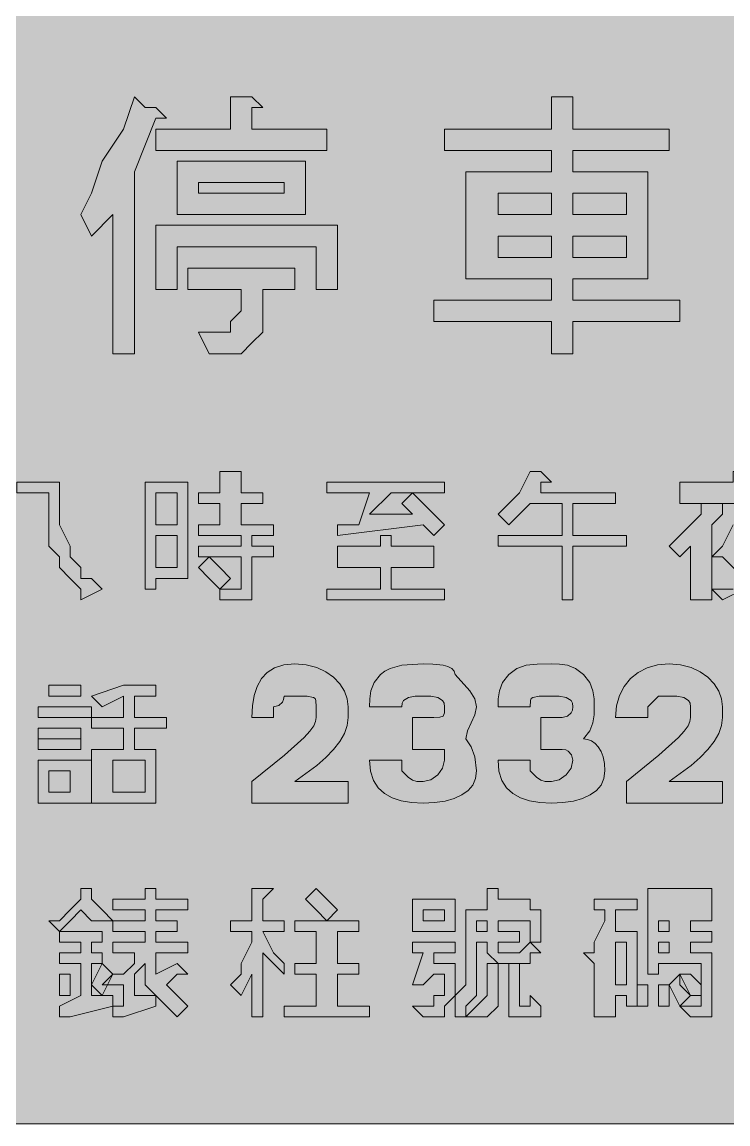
# Model space of a CAD drawing. Header units: metres. Extents: x 9 to 558, y 12 to 260.
# Drawn here: x 282.2 to 361.4, y 12.5 to 136.1 of the extents above; entities that cross this region are included whole.
import ezdxf

# ---------------------------------------------------------------- set-up
doc = ezdxf.new("R2010")
doc.units = ezdxf.units.M
doc.layers.add('FILL_BLACK_000000', color=7, linetype='Continuous', true_color=0x000000)
doc.layers.add('FILL_YELLOW_FFFF00', color=7, linetype='Continuous', true_color=0xffff00)

msp = doc.modelspace()

# ---------------------------------------------------------------- hatches: boundary and pattern name
at = {"layer": 'FILL_BLACK_000000', "true_color": 0x000000}
h = msp.add_hatch(color=7, dxfattribs=at)
h.dxf.hatch_style = 1
h.paths.add_polyline_path([(297.21, 126.48), (298.41, 125.28), (297.21, 125.28), (294.81, 119.28), (294.81, 98.88), (292.41, 98.88), (292.41, 114.48), (290.01, 112.08), (288.81, 114.48), (290.01, 116.88), (291.21, 120.48), (293.61, 124.08), (294.81, 127.68), (296.01, 126.48), (297.21, 126.48)])
h = msp.add_hatch(color=7, dxfattribs=at)
h.dxf.hatch_style = 1
h.paths.add_polyline_path([(308.01, 127.68), (309.21, 126.48), (308.01, 126.48), (308.01, 124.08), (316.41, 124.08), (316.41, 121.68), (297.21, 121.68), (297.21, 124.08), (305.61, 124.08), (305.61, 127.68), (308.01, 127.68)])
h = msp.add_hatch(color=7, dxfattribs=at)
h.dxf.hatch_style = 1
h.paths.add_polyline_path([(344.01, 124.08), (354.81, 124.08), (354.81, 121.68), (344.01, 121.68), (344.01, 119.28), (352.41, 119.28), (352.41, 107.28), (344.01, 107.28), (344.01, 104.88), (356.01, 104.88), (356.01, 102.48), (344.01, 102.48), (344.01, 98.88), (341.61, 98.88), (341.61, 102.48), (328.41, 102.48), (328.41, 104.88), (341.61, 104.88), (341.61, 107.28), (332.01, 107.28), (332.01, 119.28), (341.61, 119.28), (341.61, 121.68), (329.61, 121.68), (329.61, 124.08), (341.61, 124.08), (341.61, 127.68), (344.01, 127.68), (344.01, 126.48), (344.01, 124.08)])
h.paths.add_polyline_path([(341.61, 114.48), (341.61, 116.88), (335.61, 116.88), (335.61, 114.48), (341.61, 114.48)], flags=16)
h.paths.add_polyline_path([(335.61, 109.68), (341.61, 109.68), (341.61, 112.08), (335.61, 112.08), (335.61, 109.68)], flags=16)
h.paths.add_polyline_path([(344.01, 116.88), (344.01, 114.48), (350.01, 114.48), (350.01, 116.88), (344.01, 116.88)], flags=16)
h.paths.add_polyline_path([(350.01, 112.08), (344.01, 112.08), (344.01, 109.68), (350.01, 109.68), (350.01, 112.08)], flags=16)
h = msp.add_hatch(color=7, dxfattribs=at)
h.dxf.hatch_style = 1
h.paths.add_polyline_path([(314.01, 114.48), (299.61, 114.48), (299.61, 120.48), (314.01, 120.48), (314.01, 114.48)])
h.paths.add_polyline_path([(311.61, 118.08), (302.01, 118.08), (302.01, 116.88), (311.61, 116.88), (311.61, 118.08)], flags=16)
h = msp.add_hatch(color=7, dxfattribs=at)
h.dxf.hatch_style = 1
h.paths.add_polyline_path([(317.61, 113.28), (317.61, 106.08), (315.21, 106.08), (315.21, 110.88), (299.61, 110.88), (299.61, 106.08), (297.21, 106.08), (297.21, 113.28), (317.61, 113.28)])
h = msp.add_hatch(color=7, dxfattribs=at)
h.dxf.hatch_style = 1
h.paths.add_polyline_path([(312.81, 108.48), (312.81, 106.08), (309.21, 106.08), (309.21, 103.68), (309.21, 101.28), (308.01, 100.08), (306.81, 98.88), (304.41, 98.88), (303.21, 98.88), (302.01, 101.28), (304.41, 101.28), (305.61, 101.28), (305.61, 102.48), (306.81, 103.68), (306.81, 106.08), (300.81, 106.08), (300.81, 108.48), (312.81, 108.48)])
h = msp.add_hatch(color=7, dxfattribs=at)
h.dxf.hatch_style = 1
h.paths.add_polyline_path([(304.41, 82.08), (302.01, 82.08), (302.01, 83.28), (304.41, 83.28), (304.41, 85.68), (306.81, 85.68), (306.81, 84.48), (306.81, 83.28), (309.21, 83.28), (309.21, 82.08), (306.81, 82.08), (306.81, 79.68), (310.41, 79.68), (310.41, 78.48), (308.01, 78.48), (308.01, 77.28), (310.41, 77.28), (310.41, 76.08), (308.01, 76.08), (308.01, 72.48), (308.01, 71.28), (306.81, 71.28), (304.41, 71.28), (304.41, 72.48), (305.61, 72.48), (306.81, 72.48), (306.81, 73.68), (306.81, 76.08), (302.01, 76.08), (302.01, 77.28), (306.81, 77.28), (306.81, 78.48), (302.01, 78.48), (302.01, 79.68), (304.41, 79.68), (304.41, 82.08)])
h = msp.add_hatch(color=7, dxfattribs=at)
h.dxf.hatch_style = 1
h.paths.add_polyline_path([(338.01, 83.28), (339.21, 85.68), (340.41, 85.68), (341.61, 84.48), (340.41, 84.48), (340.41, 83.28), (348.81, 83.28), (348.81, 82.08), (344.01, 82.08), (344.01, 78.48), (350.01, 78.48), (350.01, 77.28), (344.01, 77.28), (344.01, 71.28), (342.81, 71.28), (342.81, 77.28), (335.61, 77.28), (335.61, 78.48), (342.81, 78.48), (342.81, 82.08), (339.21, 82.08), (336.81, 79.68), (335.61, 80.88), (338.01, 83.28)])
h = msp.add_hatch(color=7, dxfattribs=at)
h.dxf.hatch_style = 1
h.paths.add_polyline_path([(362.01, 84.48), (362.01, 85.68), (363.21, 85.68), (363.21, 84.48), (369.21, 84.48), (369.21, 82.08), (356.01, 82.08), (356.01, 84.48), (362.01, 84.48)])
h = msp.add_hatch(color=7, dxfattribs=at)
h.dxf.hatch_style = 1
h.paths.add_polyline_path([(286.41, 84.48), (286.41, 82.08), (286.41, 80.88), (286.41, 79.68), (287.61, 77.28), (287.61, 76.08), (288.81, 74.88), (288.81, 73.68), (290.01, 73.68), (291.21, 72.48), (288.81, 71.28), (288.81, 72.48), (287.61, 73.68), (286.41, 74.88), (286.41, 76.08), (285.21, 77.28), (285.21, 78.48), (285.21, 79.68), (285.21, 82.08), (285.21, 83.28), (281.61, 83.28), (281.61, 84.48), (286.41, 84.48)])
h = msp.add_hatch(color=7, dxfattribs=at)
h.dxf.hatch_style = 1
h.paths.add_polyline_path([(299.61, 73.68), (297.21, 73.68), (297.21, 72.48), (296.01, 72.48), (296.01, 73.68), (296.01, 84.48), (300.81, 84.48), (300.81, 73.68), (299.61, 73.68)])
h.paths.add_polyline_path([(297.21, 83.28), (297.21, 79.68), (299.61, 79.68), (299.61, 83.28), (297.21, 83.28)], flags=16)
h.paths.add_polyline_path([(299.61, 78.48), (297.21, 78.48), (297.21, 74.88), (299.61, 74.88), (299.61, 78.48)], flags=16)
h = msp.add_hatch(color=7, dxfattribs=at)
h.dxf.hatch_style = 1
h.paths.add_polyline_path([(329.61, 79.68), (328.41, 78.48), (327.21, 79.68), (317.61, 78.48), (317.61, 79.68), (320.01, 79.68), (321.21, 83.28), (316.41, 83.28), (316.41, 84.48), (329.61, 84.48), (329.61, 83.28), (326.01, 83.28), (328.41, 80.88), (329.61, 79.68)])
h.paths.add_polyline_path([(323.61, 83.28), (321.21, 80.88), (326.01, 80.88), (324.81, 82.08), (326.01, 83.28), (323.61, 83.28)], flags=16)
h = msp.add_hatch(color=7, dxfattribs=at)
h.dxf.hatch_style = 1
h.paths.add_polyline_path([(360.81, 80.88), (359.61, 79.68), (359.61, 78.48), (359.61, 71.28), (357.21, 71.28), (357.21, 77.28), (356.01, 76.08), (354.81, 77.28), (356.01, 78.48), (357.21, 79.68), (358.41, 80.88), (358.41, 82.08), (360.81, 82.08), (360.81, 80.88)])
h = msp.add_hatch(color=7, dxfattribs=at)
h.dxf.hatch_style = 1
h.paths.add_polyline_path([(368.01, 78.48), (366.81, 76.08), (366.81, 74.88), (365.61, 73.68), (368.01, 72.48), (370.41, 72.48), (368.01, 71.28), (366.81, 71.28), (364.41, 72.48), (363.21, 72.48), (360.81, 71.28), (359.61, 72.48), (362.01, 72.48), (363.21, 73.68), (360.81, 76.08), (359.61, 76.08), (360.81, 77.28), (362.01, 79.68), (362.01, 80.88), (363.21, 82.08), (364.41, 82.08), (364.41, 80.88), (366.81, 80.88), (368.01, 80.88), (368.01, 79.68), (368.01, 78.48)])
h.paths.add_polyline_path([(365.61, 77.28), (366.81, 79.68), (363.21, 79.68), (362.01, 77.28), (363.21, 76.08), (364.41, 74.88), (365.61, 77.28)], flags=16)
h = msp.add_hatch(color=7, dxfattribs=at)
h.dxf.hatch_style = 1
h.paths.add_polyline_path([(328.41, 77.28), (328.41, 74.88), (323.61, 74.88), (323.61, 72.48), (329.61, 72.48), (329.61, 71.28), (316.41, 71.28), (316.41, 72.48), (322.41, 72.48), (322.41, 74.88), (317.61, 74.88), (317.61, 77.28), (322.41, 77.28), (322.41, 78.48), (323.61, 78.48), (323.61, 77.28), (328.41, 77.28)])
h = msp.add_hatch(color=7, dxfattribs=at)
h.dxf.hatch_style = 1
h.paths.add_polyline_path([(304.41, 74.88), (305.61, 73.68), (304.41, 72.48), (303.21, 73.68), (302.01, 74.88), (303.21, 76.08), (304.41, 74.88)])
h = msp.add_hatch(color=7, dxfattribs=at)
h.dxf.hatch_style = 1
h.paths.add_polyline_path([(318.81, 50.88), (318.81, 48.48), (308.01, 48.48), (308.01, 50.88), (311.67, 53.86), (313.86, 55.83), (314.51, 56.54), (314.93, 57.12), (315.15, 57.62), (315.21, 58.08), (315.21, 59.28), (315.17, 59.97), (315.08, 60.19), (314.91, 60.33), (314.2, 60.46), (312.81, 60.48), (311.61, 60.48), (311.56, 60.08), (311.42, 59.79), (311.01, 59.43), (310.41, 59.28), (310.41, 58.08), (308.01, 58.08), (308.07, 59.37), (308.25, 60.54), (308.58, 61.56), (309.06, 62.43), (309.71, 63.13), (310.54, 63.65), (311.57, 63.97), (312.81, 64.08), (314.1, 63.97), (315.27, 63.67), (316.29, 63.19), (317.16, 62.58), (317.86, 61.85), (318.38, 61.04), (318.7, 60.18), (318.81, 59.28), (318.81, 58.08), (318.7, 57.18), (318.38, 56.28), (317.86, 55.38), (317.16, 54.48), (316.29, 53.58), (315.27, 52.68), (312.81, 50.88), (318.81, 50.88)])
h = msp.add_hatch(color=7, dxfattribs=at)
h.dxf.hatch_style = 1
h.paths.add_polyline_path([(325.92, 48.54), (324.75, 48.72), (323.73, 49.05), (322.86, 49.53), (322.16, 50.18), (321.64, 51.01), (321.32, 52.04), (321.21, 53.28), (324.81, 53.28), (324.81, 52.08), (325.52, 51.39), (326.01, 51.03), (326.5, 50.9), (327.21, 50.88), (328.09, 51.09), (328.86, 51.63), (329.4, 52.4), (329.61, 53.28), (329.61, 54.48), (328.41, 54.48), (326.01, 54.48), (326.01, 58.08), (328.41, 58.08), (329.1, 58.1), (329.46, 58.23), (329.59, 58.59), (329.61, 59.28), (329.56, 59.68), (329.4, 59.97), (328.86, 60.33), (328.09, 60.46), (327.21, 60.48), (326.33, 60.46), (325.56, 60.33), (325.02, 59.97), (324.86, 59.68), (324.81, 59.28), (321.21, 59.28), (321.23, 60.18), (321.36, 61.08), (321.72, 61.98), (322.41, 62.88), (322.91, 63.28), (323.5, 63.57), (324.81, 63.93), (327.21, 64.08), (328.28, 64.06), (329.46, 63.93), (329.99, 63.79), (330.42, 63.57), (330.7, 63.28), (330.81, 62.88), (332.46, 61.08), (333, 60.18), (333.21, 59.28), (333.02, 58.38), (332.61, 57.48), (332.2, 56.58), (332.01, 55.68), (332.61, 54.78), (333.02, 53.65), (333.21, 52.08), (333.1, 51.24), (332.78, 50.5), (332.26, 49.89), (331.56, 49.38), (330.69, 48.99), (329.67, 48.7), (328.5, 48.54), (327.21, 48.48), (325.92, 48.54)])
h = msp.add_hatch(color=7, dxfattribs=at)
h.dxf.hatch_style = 1
h.paths.add_polyline_path([(340.32, 48.54), (339.15, 48.72), (338.13, 49.05), (337.26, 49.53), (336.56, 50.18), (336.04, 51.01), (335.72, 52.04), (335.61, 53.28), (339.21, 53.28), (339.21, 52.08), (339.92, 51.39), (340.41, 51.03), (340.9, 50.9), (341.61, 50.88), (342.49, 51.09), (343.26, 51.63), (343.8, 52.4), (344.01, 53.28), (343.86, 53.88), (343.5, 54.29), (343.21, 54.43), (342.81, 54.48), (340.41, 54.48), (340.41, 58.08), (342.81, 58.08), (343.41, 58.23), (343.82, 58.59), (343.96, 58.88), (344.01, 59.28), (343.96, 59.68), (343.8, 59.97), (343.26, 60.33), (342.49, 60.46), (341.61, 60.48), (340.22, 60.46), (339.51, 60.33), (339.34, 60.19), (339.25, 59.97), (339.21, 59.28), (335.61, 59.28), (335.63, 60.18), (335.76, 61.08), (336.12, 61.98), (336.81, 62.88), (337.73, 63.57), (338.76, 63.93), (340.02, 64.06), (341.61, 64.08), (342.51, 64.06), (343.41, 63.93), (344.31, 63.57), (345.21, 62.88), (345.9, 61.98), (346.26, 61.08), (346.39, 60.18), (346.41, 59.28), (346.39, 58.38), (346.26, 57.48), (345.9, 56.58), (345.21, 55.68), (345.66, 55.62), (346.09, 55.45), (346.5, 55.17), (346.86, 54.78), (347.17, 54.27), (347.4, 53.65), (347.56, 52.92), (347.61, 52.08), (347.5, 51.24), (347.18, 50.5), (346.66, 49.89), (345.96, 49.38), (345.09, 48.99), (344.07, 48.7), (342.9, 48.54), (341.61, 48.48), (340.32, 48.54)])
h = msp.add_hatch(color=7, dxfattribs=at)
h.dxf.hatch_style = 1
h.paths.add_polyline_path([(360.81, 50.88), (360.81, 48.48), (350.01, 48.48), (350.01, 50.88), (353.67, 53.86), (355.86, 55.83), (356.51, 56.54), (356.93, 57.12), (357.15, 57.62), (357.21, 58.08), (357.21, 59.28), (357.16, 59.68), (357, 59.97), (356.46, 60.33), (355.69, 60.46), (354.81, 60.48), (353.61, 60.48), (352.41, 59.28), (352.41, 58.08), (348.81, 58.08), (348.92, 59.37), (349.24, 60.54), (349.76, 61.56), (350.46, 62.43), (351.33, 63.13), (352.35, 63.65), (353.52, 63.97), (354.81, 64.08), (356.1, 63.97), (357.27, 63.67), (358.29, 63.19), (359.16, 62.58), (359.86, 61.85), (360.38, 61.04), (360.7, 60.18), (360.81, 59.28), (360.81, 58.08), (360.7, 57.18), (360.38, 56.28), (359.86, 55.38), (359.16, 54.48), (358.29, 53.58), (357.27, 52.68), (354.81, 50.88), (360.81, 50.88)])
h = msp.add_hatch(color=7, dxfattribs=at)
h.dxf.hatch_style = 1
h.paths.add_polyline_path([(288.81, 61.68), (288.81, 60.48), (285.21, 60.48), (285.21, 61.68), (288.81, 61.68)])
h = msp.add_hatch(color=7, dxfattribs=at)
h.dxf.hatch_style = 1
h.paths.add_polyline_path([(296.01, 61.68), (297.21, 61.68), (297.21, 60.48), (296.01, 60.48), (294.81, 60.48), (294.81, 58.08), (298.41, 58.08), (298.41, 56.88), (294.81, 56.88), (294.81, 54.48), (297.21, 54.48), (297.21, 48.48), (296.01, 48.48), (292.41, 48.48), (290.01, 48.48), (290.01, 54.48), (293.61, 54.48), (293.61, 56.88), (290.01, 56.88), (290.01, 58.08), (293.61, 58.08), (293.61, 60.48), (291.21, 59.28), (290.01, 60.48), (293.61, 61.68), (296.01, 61.68)])
h.paths.add_polyline_path([(296.01, 53.28), (292.41, 53.28), (292.41, 49.68), (296.01, 49.68), (296.01, 53.28)], flags=16)
h = msp.add_hatch(color=7, dxfattribs=at)
h.dxf.hatch_style = 1
h.paths.add_polyline_path([(290.01, 59.28), (290.01, 58.08), (284.01, 58.08), (284.01, 59.28), (290.01, 59.28)])
h = msp.add_hatch(color=7, dxfattribs=at)
h.dxf.hatch_style = 1
h.paths.add_polyline_path([(288.81, 56.88), (288.81, 55.68), (284.01, 55.68), (284.01, 56.88), (288.81, 56.88)])
h = msp.add_hatch(color=7, dxfattribs=at)
h.dxf.hatch_style = 1
h.paths.add_polyline_path([(288.81, 55.68), (288.81, 54.48), (284.01, 54.48), (284.01, 55.68), (288.81, 55.68)])
h = msp.add_hatch(color=7, dxfattribs=at)
h.dxf.hatch_style = 1
h.paths.add_polyline_path([(290.01, 53.28), (290.01, 48.48), (287.61, 48.48), (285.21, 48.48), (284.01, 48.48), (284.01, 53.28), (290.01, 53.28)])
h.paths.add_polyline_path([(287.61, 52.08), (285.21, 52.08), (285.21, 49.68), (287.61, 49.68), (287.61, 52.08)], flags=16)
h = msp.add_hatch(color=7, dxfattribs=at)
h.dxf.hatch_style = 1
h.paths.add_polyline_path([(287.61, 36.48), (288.81, 37.68), (288.81, 38.88), (290.01, 38.88), (290.01, 37.68), (291.21, 36.48), (292.41, 35.28), (291.21, 35.28), (290.01, 35.28), (288.81, 36.48), (287.61, 35.28), (286.41, 34.08), (285.21, 35.28), (286.41, 35.28), (287.61, 36.48)])
h = msp.add_hatch(color=7, dxfattribs=at)
h.dxf.hatch_style = 1
h.paths.add_polyline_path([(293.61, 24.48), (292.41, 24.48), (292.41, 25.68), (293.61, 25.68), (293.61, 28.08), (292.41, 28.08), (291.21, 28.08), (292.41, 29.28), (293.61, 29.28), (294.81, 30.48), (294.81, 31.68), (292.41, 31.68), (292.41, 32.88), (296.01, 32.88), (296.01, 34.08), (292.41, 34.08), (292.41, 35.28), (296.01, 35.28), (296.01, 36.48), (292.41, 36.48), (292.41, 37.68), (296.01, 37.68), (296.01, 38.88), (297.21, 38.88), (297.21, 37.68), (300.81, 37.68), (300.81, 36.48), (297.21, 36.48), (297.21, 35.28), (299.61, 35.28), (299.61, 34.08), (297.21, 34.08), (297.21, 32.88), (300.81, 32.88), (300.81, 31.68), (297.21, 31.68), (297.21, 30.48), (297.21, 29.28), (299.61, 30.48), (300.81, 29.28), (299.61, 29.28), (298.41, 28.08), (299.61, 26.88), (300.81, 25.68), (299.61, 24.48), (298.41, 25.68), (297.21, 26.88), (297.21, 25.68), (293.61, 24.48)])
h.paths.add_polyline_path([(296.01, 28.08), (296.01, 30.48), (294.81, 29.28), (294.81, 26.88), (297.21, 26.88), (296.01, 28.08)], flags=16)
h = msp.add_hatch(color=7, dxfattribs=at)
h.dxf.hatch_style = 1
h.paths.add_polyline_path([(305.61, 28.08), (306.81, 29.28), (306.81, 30.48), (308.01, 32.88), (308.01, 34.08), (305.61, 34.08), (305.61, 35.28), (308.01, 35.28), (308.01, 38.88), (309.21, 38.88), (310.41, 38.88), (309.21, 37.68), (309.21, 35.28), (311.61, 35.28), (311.61, 34.08), (309.21, 34.08), (310.41, 31.68), (311.61, 30.48), (311.61, 29.28), (310.41, 30.48), (309.21, 31.68), (309.21, 24.48), (308.01, 24.48), (308.01, 29.28), (306.81, 26.88), (305.61, 28.08)])
h = msp.add_hatch(color=7, dxfattribs=at)
h.dxf.hatch_style = 1
h.paths.add_polyline_path([(316.41, 37.68), (317.61, 36.48), (316.41, 35.28), (315.21, 36.48), (314.01, 37.68), (315.21, 38.88), (316.41, 37.68)])
h = msp.add_hatch(color=7, dxfattribs=at)
h.dxf.hatch_style = 1
h.paths.add_polyline_path([(339.21, 30.48), (338.01, 30.48), (335.61, 30.48), (334.41, 31.68), (334.41, 32.88), (333.21, 32.88), (333.21, 29.28), (333.21, 28.08), (333.21, 26.88), (332.01, 25.68), (332.01, 24.48), (330.81, 24.48), (330.81, 25.68), (330.81, 26.88), (332.01, 28.08), (332.01, 30.48), (332.01, 36.48), (334.41, 36.48), (334.41, 38.88), (335.61, 38.88), (335.61, 37.68), (339.21, 37.68), (339.21, 36.48), (340.41, 36.48), (340.41, 32.88), (339.21, 32.88), (340.41, 31.68), (339.21, 31.68), (339.21, 30.48)])
h.paths.add_polyline_path([(339.21, 35.28), (335.61, 35.28), (335.61, 34.08), (338.01, 34.08), (338.01, 32.88), (335.61, 32.88), (335.61, 31.68), (336.81, 31.68), (338.01, 31.68), (339.21, 32.88), (339.21, 35.28)], flags=16)
h.paths.add_polyline_path([(334.41, 35.28), (333.21, 35.28), (333.21, 34.08), (334.41, 34.08), (334.41, 35.28)], flags=16)
h = msp.add_hatch(color=7, dxfattribs=at)
h.dxf.hatch_style = 1
h.paths.add_polyline_path([(359.61, 34.08), (359.61, 32.88), (357.21, 32.88), (357.21, 31.68), (359.61, 31.68), (359.61, 29.28), (359.61, 28.08), (359.61, 26.88), (359.61, 25.68), (359.61, 24.48), (358.41, 24.48), (357.21, 24.48), (356.01, 25.68), (357.21, 25.68), (358.41, 25.68), (358.41, 26.88), (358.41, 28.08), (358.41, 30.48), (353.61, 30.48), (353.61, 29.28), (352.41, 29.28), (352.41, 38.88), (359.61, 38.88), (359.61, 36.48), (359.61, 35.28), (357.21, 35.28), (357.21, 34.08), (359.61, 34.08)])
h.paths.add_polyline_path([(353.61, 32.88), (353.61, 31.68), (354.81, 31.68), (354.81, 32.88), (353.61, 32.88)], flags=16)
h.paths.add_polyline_path([(354.81, 35.28), (353.61, 35.28), (353.61, 34.08), (354.81, 34.08), (354.81, 35.28)], flags=16)
h = msp.add_hatch(color=7, dxfattribs=at)
h.dxf.hatch_style = 1
h.paths.add_polyline_path([(330.81, 34.08), (326.01, 34.08), (326.01, 37.68), (330.81, 37.68), (330.81, 34.08)])
h.paths.add_polyline_path([(329.61, 36.48), (327.21, 36.48), (327.21, 35.28), (329.61, 35.28), (329.61, 36.48)], flags=16)
h = msp.add_hatch(color=7, dxfattribs=at)
h.dxf.hatch_style = 1
h.paths.add_polyline_path([(351.21, 37.68), (351.21, 36.48), (348.81, 36.48), (348.81, 34.08), (351.21, 34.08), (351.21, 25.68), (350.01, 25.68), (350.01, 26.88), (348.81, 26.88), (348.81, 24.48), (346.41, 24.48), (346.41, 30.48), (345.21, 31.68), (346.41, 31.68), (346.41, 32.88), (347.61, 35.28), (347.61, 36.48), (346.41, 36.48), (346.41, 37.68), (351.21, 37.68)])
h.paths.add_polyline_path([(350.01, 32.88), (348.81, 32.88), (348.81, 28.08), (350.01, 28.08), (350.01, 32.88)], flags=16)
h = msp.add_hatch(color=7, dxfattribs=at)
h.dxf.hatch_style = 1
h.paths.add_polyline_path([(320.01, 35.28), (320.01, 34.08), (317.61, 34.08), (317.61, 30.48), (320.01, 30.48), (320.01, 29.28), (317.61, 29.28), (317.61, 25.68), (321.21, 25.68), (321.21, 24.48), (311.61, 24.48), (311.61, 25.68), (315.21, 25.68), (315.21, 29.28), (312.81, 29.28), (312.81, 30.48), (315.21, 30.48), (315.21, 34.08), (312.81, 34.08), (312.81, 35.28), (320.01, 35.28)])
h = msp.add_hatch(color=7, dxfattribs=at)
h.dxf.hatch_style = 1
h.paths.add_polyline_path([(290.01, 32.88), (290.01, 31.68), (291.21, 31.68), (291.21, 30.48), (290.01, 30.48), (290.01, 26.88), (292.41, 26.88), (292.41, 25.68), (287.61, 24.48), (286.41, 24.48), (286.41, 25.68), (288.81, 26.88), (288.81, 30.48), (286.41, 30.48), (286.41, 31.68), (288.81, 31.68), (288.81, 32.88), (286.41, 32.88), (286.41, 34.08), (291.21, 34.08), (291.21, 32.88), (290.01, 32.88)])
h = msp.add_hatch(color=7, dxfattribs=at)
h.dxf.hatch_style = 1
h.paths.add_polyline_path([(330.81, 32.88), (330.81, 31.68), (328.41, 31.68), (328.41, 30.48), (330.81, 30.48), (330.81, 29.28), (330.81, 28.08), (330.81, 26.88), (329.61, 25.68), (329.61, 24.48), (328.41, 24.48), (327.21, 24.48), (326.01, 25.68), (327.21, 25.68), (328.41, 25.68), (328.41, 26.88), (329.61, 26.88), (329.61, 28.08), (329.61, 29.28), (328.41, 29.28), (327.21, 28.08), (326.01, 28.08), (327.21, 31.68), (326.01, 31.68), (326.01, 32.88), (330.81, 32.88)])
h = msp.add_hatch(color=7, dxfattribs=at)
h.dxf.hatch_style = 1
h.paths.add_polyline_path([(291.21, 30.48), (292.41, 29.28), (291.21, 26.88), (290.01, 28.08), (291.21, 30.48)])
h = msp.add_hatch(color=7, dxfattribs=at)
h.dxf.hatch_style = 1
h.paths.add_polyline_path([(333.21, 25.68), (334.41, 26.88), (334.41, 30.48), (335.61, 30.48), (335.61, 29.28), (335.61, 28.08), (335.61, 26.88), (335.61, 25.68), (334.41, 24.48), (333.21, 24.48), (332.01, 24.48), (333.21, 25.68)])
h = msp.add_hatch(color=7, dxfattribs=at)
h.dxf.hatch_style = 1
h.paths.add_polyline_path([(338.01, 30.48), (338.01, 29.28), (338.01, 25.68), (339.21, 25.68), (339.21, 26.88), (340.41, 25.68), (340.41, 24.48), (339.21, 24.48), (338.01, 24.48), (336.81, 24.48), (336.81, 25.68), (336.81, 30.48), (338.01, 30.48)])
h = msp.add_hatch(color=7, dxfattribs=at)
h.dxf.hatch_style = 1
h.paths.add_polyline_path([(287.61, 28.08), (287.61, 26.88), (286.41, 26.88), (286.41, 28.08), (286.41, 29.28), (287.61, 29.28), (287.61, 28.08)])
h = msp.add_hatch(color=7, dxfattribs=at)
h.dxf.hatch_style = 1
h.paths.add_polyline_path([(354.81, 28.08), (356.01, 29.28), (356.01, 28.08), (357.21, 26.88), (356.01, 25.68), (354.81, 28.08)])
h = msp.add_hatch(color=7, dxfattribs=at)
h.dxf.hatch_style = 1
h.paths.add_polyline_path([(356.01, 29.28), (357.21, 29.28), (358.41, 28.08), (358.41, 26.88), (357.21, 26.88), (356.01, 29.28)])
h = msp.add_hatch(color=7, dxfattribs=at)
h.dxf.hatch_style = 1
h.paths.add_polyline_path([(351.21, 28.08), (352.41, 28.08), (352.41, 26.88), (352.41, 25.68), (351.21, 25.68), (351.21, 28.08)])
h = msp.add_hatch(color=7, dxfattribs=at)
h.dxf.hatch_style = 1
h.paths.add_polyline_path([(353.61, 28.08), (354.81, 28.08), (354.81, 26.88), (354.81, 25.68), (353.61, 25.68), (353.61, 28.08)])
at = {"layer": 'FILL_YELLOW_FFFF00', "true_color": 0xffff00}
h = msp.add_hatch(color=7, dxfattribs=at)
h.dxf.hatch_style = 1
h.paths.add_polyline_path([(552.02, 259.66), (553.41, 259.53), (554.8, 259.17), (556.41, 258.48), (557.1, 256.87), (557.46, 255.48), (557.59, 254.09), (557.61, 252.48), (557.61, 19.68), (557.61, 16.08), (557.01, 15.33), (556.6, 14.56), (556.41, 13.68), (554.8, 12.99), (553.41, 12.63), (552.02, 12.5), (550.41, 12.48), (16.41, 12.48), (14.01, 12.48), (13.13, 12.67), (12.36, 13.08), (11.61, 13.68), (10.22, 15.29), (9.8, 16), (9.51, 16.68), (9.25, 18.07), (9.21, 19.68), (9.21, 252.48), (9.21, 256.08), (9.61, 256.13), (9.92, 256.29), (10.41, 256.83), (10.9, 257.6), (11.61, 258.48), (12.36, 259.08), (13.13, 259.49), (14.01, 259.68), (16.41, 259.68), (550.41, 259.68), (552.02, 259.66)])

# ---------------------------------------------------------------- linework, layer by layer
at = {"layer": 'FILL_BLACK_000000', "lineweight": 0, "true_color": 0x000000}
for points in [[(297.21, 126.48), (298.41, 125.28), (297.21, 125.28), (294.81, 119.28), (294.81, 98.88), (292.41, 98.88), (292.41, 114.48), (290.01, 112.08), (288.81, 114.48), (290.01, 116.88), (291.21, 120.48), (293.61, 124.08), (294.81, 127.68), (296.01, 126.48)], [(308.01, 127.68), (309.21, 126.48), (308.01, 126.48), (308.01, 124.08), (316.41, 124.08), (316.41, 121.68), (297.21, 121.68), (297.21, 124.08), (305.61, 124.08), (305.61, 127.68)], [(344.01, 124.08), (354.81, 124.08), (354.81, 121.68), (344.01, 121.68), (344.01, 119.28), (352.41, 119.28), (352.41, 107.28), (344.01, 107.28), (344.01, 104.88), (356.01, 104.88), (356.01, 102.48), (344.01, 102.48), (344.01, 98.88), (341.61, 98.88), (341.61, 102.48), (328.41, 102.48), (328.41, 104.88), (341.61, 104.88), (341.61, 107.28), (332.01, 107.28), (332.01, 119.28), (341.61, 119.28), (341.61, 121.68), (329.61, 121.68), (329.61, 124.08), (341.61, 124.08), (341.61, 127.68), (344.01, 127.68), (344.01, 126.48)], [(314.01, 114.48), (299.61, 114.48), (299.61, 120.48), (314.01, 120.48)], [(311.61, 118.08), (302.01, 118.08), (302.01, 116.88), (311.61, 116.88)], [(341.61, 114.48), (341.61, 116.88), (335.61, 116.88), (335.61, 114.48)], [(344.01, 116.88), (344.01, 114.48), (350.01, 114.48), (350.01, 116.88)], [(317.61, 113.28), (317.61, 106.08), (315.21, 106.08), (315.21, 110.88), (299.61, 110.88), (299.61, 106.08), (297.21, 106.08), (297.21, 113.28)], [(335.61, 109.68), (341.61, 109.68), (341.61, 112.08), (335.61, 112.08)], [(350.01, 112.08), (344.01, 112.08), (344.01, 109.68), (350.01, 109.68)], [(312.81, 108.48), (312.81, 106.08), (309.21, 106.08), (309.21, 103.68), (309.21, 101.28), (308.01, 100.08), (306.81, 98.88), (304.41, 98.88), (303.21, 98.88), (302.01, 101.28), (304.41, 101.28), (305.61, 101.28), (305.61, 102.48), (306.81, 103.68), (306.81, 106.08), (300.81, 106.08), (300.81, 108.48)], [(304.41, 82.08), (302.01, 82.08), (302.01, 83.28), (304.41, 83.28), (304.41, 85.68), (306.81, 85.68), (306.81, 84.48), (306.81, 83.28), (309.21, 83.28), (309.21, 82.08), (306.81, 82.08), (306.81, 79.68), (310.41, 79.68), (310.41, 78.48), (308.01, 78.48), (308.01, 77.28), (310.41, 77.28), (310.41, 76.08), (308.01, 76.08), (308.01, 72.48), (308.01, 71.28), (306.81, 71.28), (304.41, 71.28), (304.41, 72.48), (305.61, 72.48), (306.81, 72.48), (306.81, 73.68), (306.81, 76.08), (302.01, 76.08), (302.01, 77.28), (306.81, 77.28), (306.81, 78.48), (302.01, 78.48), (302.01, 79.68), (304.41, 79.68)], [(338.01, 83.28), (339.21, 85.68), (340.41, 85.68), (341.61, 84.48), (340.41, 84.48), (340.41, 83.28), (348.81, 83.28), (348.81, 82.08), (344.01, 82.08), (344.01, 78.48), (350.01, 78.48), (350.01, 77.28), (344.01, 77.28), (344.01, 71.28), (342.81, 71.28), (342.81, 77.28), (335.61, 77.28), (335.61, 78.48), (342.81, 78.48), (342.81, 82.08), (339.21, 82.08), (336.81, 79.68), (335.61, 80.88)], [(362.01, 84.48), (362.01, 85.68), (363.21, 85.68), (363.21, 84.48), (369.21, 84.48), (369.21, 82.08), (356.01, 82.08), (356.01, 84.48)], [(286.41, 84.48), (286.41, 82.08), (286.41, 80.88), (286.41, 79.68), (287.61, 77.28), (287.61, 76.08), (288.81, 74.88), (288.81, 73.68), (290.01, 73.68), (291.21, 72.48), (288.81, 71.28), (288.81, 72.48), (287.61, 73.68), (286.41, 74.88), (286.41, 76.08), (285.21, 77.28), (285.21, 78.48), (285.21, 79.68), (285.21, 82.08), (285.21, 83.28), (281.61, 83.28), (281.61, 84.48)], [(299.61, 73.68), (297.21, 73.68), (297.21, 72.48), (296.01, 72.48), (296.01, 73.68), (296.01, 84.48), (300.81, 84.48), (300.81, 73.68)], [(329.61, 79.68), (328.41, 78.48), (327.21, 79.68), (317.61, 78.48), (317.61, 79.68), (320.01, 79.68), (321.21, 83.28), (316.41, 83.28), (316.41, 84.48), (329.61, 84.48), (329.61, 83.28), (326.01, 83.28), (328.41, 80.88)], [(297.21, 83.28), (297.21, 79.68), (299.61, 79.68), (299.61, 83.28)], [(323.61, 83.28), (321.21, 80.88), (326.01, 80.88), (324.81, 82.08), (326.01, 83.28)], [(360.81, 80.88), (359.61, 79.68), (359.61, 78.48), (359.61, 71.28), (357.21, 71.28), (357.21, 77.28), (356.01, 76.08), (354.81, 77.28), (356.01, 78.48), (357.21, 79.68), (358.41, 80.88), (358.41, 82.08), (360.81, 82.08)], [(299.61, 78.48), (297.21, 78.48), (297.21, 74.88), (299.61, 74.88)], [(328.41, 77.28), (328.41, 74.88), (323.61, 74.88), (323.61, 72.48), (329.61, 72.48), (329.61, 71.28), (316.41, 71.28), (316.41, 72.48), (322.41, 72.48), (322.41, 74.88), (317.61, 74.88), (317.61, 77.28), (322.41, 77.28), (322.41, 78.48), (323.61, 78.48), (323.61, 77.28)], [(304.41, 74.88), (305.61, 73.68), (304.41, 72.48), (303.21, 73.68), (302.01, 74.88), (303.21, 76.08)], [(318.81, 50.88), (318.81, 48.48), (308.01, 48.48), (308.01, 50.88), (311.67, 53.86), (313.86, 55.83), (314.51, 56.54), (314.93, 57.12), (315.15, 57.62), (315.21, 58.08), (315.21, 59.28), (315.17, 59.97), (315.08, 60.19), (314.91, 60.33), (314.2, 60.46), (312.81, 60.48), (311.61, 60.48), (311.56, 60.08), (311.42, 59.79), (311.01, 59.43), (310.41, 59.28), (310.41, 58.08), (308.01, 58.08), (308.07, 59.37), (308.25, 60.54), (308.58, 61.56), (309.06, 62.43), (309.71, 63.13), (310.54, 63.65), (311.57, 63.97), (312.81, 64.08), (314.1, 63.97), (315.27, 63.67), (316.29, 63.19), (317.16, 62.58), (317.86, 61.85), (318.38, 61.04), (318.7, 60.18), (318.81, 59.28), (318.81, 58.08), (318.7, 57.18), (318.38, 56.28), (317.86, 55.38), (317.16, 54.48), (316.29, 53.58), (315.27, 52.68), (312.81, 50.88)], [(325.92, 48.54), (324.75, 48.72), (323.73, 49.05), (322.86, 49.53), (322.16, 50.18), (321.64, 51.01), (321.32, 52.04), (321.21, 53.28), (324.81, 53.28), (324.81, 52.08), (325.52, 51.39), (326.01, 51.03), (326.5, 50.9), (327.21, 50.88), (328.09, 51.09), (328.86, 51.63), (329.4, 52.4), (329.61, 53.28), (329.61, 54.48), (328.41, 54.48), (326.01, 54.48), (326.01, 58.08), (328.41, 58.08), (329.1, 58.1), (329.46, 58.23), (329.59, 58.59), (329.61, 59.28), (329.56, 59.68), (329.4, 59.97), (328.86, 60.33), (328.09, 60.46), (327.21, 60.48), (326.33, 60.46), (325.56, 60.33), (325.02, 59.97), (324.86, 59.68), (324.81, 59.28), (321.21, 59.28), (321.23, 60.18), (321.36, 61.08), (321.72, 61.98), (322.41, 62.88), (322.91, 63.28), (323.5, 63.57), (324.81, 63.93), (327.21, 64.08), (328.28, 64.06), (329.46, 63.93), (329.99, 63.79), (330.42, 63.57), (330.7, 63.28), (330.81, 62.88), (332.46, 61.08), (333, 60.18), (333.21, 59.28), (333.02, 58.38), (332.61, 57.48), (332.2, 56.58), (332.01, 55.68), (332.61, 54.78), (333.02, 53.65), (333.21, 52.08), (333.1, 51.24), (332.78, 50.5), (332.26, 49.89), (331.56, 49.38), (330.69, 48.99), (329.67, 48.7), (328.5, 48.54), (327.21, 48.48)], [(340.32, 48.54), (339.15, 48.72), (338.13, 49.05), (337.26, 49.53), (336.56, 50.18), (336.04, 51.01), (335.72, 52.04), (335.61, 53.28), (339.21, 53.28), (339.21, 52.08), (339.92, 51.39), (340.41, 51.03), (340.9, 50.9), (341.61, 50.88), (342.49, 51.09), (343.26, 51.63), (343.8, 52.4), (344.01, 53.28), (343.86, 53.88), (343.5, 54.29), (343.21, 54.43), (342.81, 54.48), (340.41, 54.48), (340.41, 58.08), (342.81, 58.08), (343.41, 58.23), (343.82, 58.59), (343.96, 58.88), (344.01, 59.28), (343.96, 59.68), (343.8, 59.97), (343.26, 60.33), (342.49, 60.46), (341.61, 60.48), (340.22, 60.46), (339.51, 60.33), (339.34, 60.19), (339.25, 59.97), (339.21, 59.28), (335.61, 59.28), (335.63, 60.18), (335.76, 61.08), (336.12, 61.98), (336.81, 62.88), (337.73, 63.57), (338.76, 63.93), (340.02, 64.06), (341.61, 64.08), (342.51, 64.06), (343.41, 63.93), (344.31, 63.57), (345.21, 62.88), (345.9, 61.98), (346.26, 61.08), (346.39, 60.18), (346.41, 59.28), (346.39, 58.38), (346.26, 57.48), (345.9, 56.58), (345.21, 55.68), (345.66, 55.62), (346.09, 55.45), (346.5, 55.17), (346.86, 54.78), (347.17, 54.27), (347.4, 53.65), (347.56, 52.92), (347.61, 52.08), (347.5, 51.24), (347.18, 50.5), (346.66, 49.89), (345.96, 49.38), (345.09, 48.99), (344.07, 48.7), (342.9, 48.54), (341.61, 48.48)], [(360.81, 50.88), (360.81, 48.48), (350.01, 48.48), (350.01, 50.88), (353.67, 53.86), (355.86, 55.83), (356.51, 56.54), (356.93, 57.12), (357.15, 57.62), (357.21, 58.08), (357.21, 59.28), (357.16, 59.68), (357, 59.97), (356.46, 60.33), (355.69, 60.46), (354.81, 60.48), (353.61, 60.48), (352.41, 59.28), (352.41, 58.08), (348.81, 58.08), (348.92, 59.37), (349.24, 60.54), (349.76, 61.56), (350.46, 62.43), (351.33, 63.13), (352.35, 63.65), (353.52, 63.97), (354.81, 64.08), (356.1, 63.97), (357.27, 63.67), (358.29, 63.19), (359.16, 62.58), (359.86, 61.85), (360.38, 61.04), (360.7, 60.18), (360.81, 59.28), (360.81, 58.08), (360.7, 57.18), (360.38, 56.28), (359.86, 55.38), (359.16, 54.48), (358.29, 53.58), (357.27, 52.68), (354.81, 50.88)], [(288.81, 61.68), (288.81, 60.48), (285.21, 60.48), (285.21, 61.68)], [(296.01, 61.68), (297.21, 61.68), (297.21, 60.48), (296.01, 60.48), (294.81, 60.48), (294.81, 58.08), (298.41, 58.08), (298.41, 56.88), (294.81, 56.88), (294.81, 54.48), (297.21, 54.48), (297.21, 48.48), (296.01, 48.48), (292.41, 48.48), (290.01, 48.48), (290.01, 54.48), (293.61, 54.48), (293.61, 56.88), (290.01, 56.88), (290.01, 58.08), (293.61, 58.08), (293.61, 60.48), (291.21, 59.28), (290.01, 60.48), (293.61, 61.68)], [(290.01, 59.28), (290.01, 58.08), (284.01, 58.08), (284.01, 59.28)], [(288.81, 56.88), (288.81, 55.68), (284.01, 55.68), (284.01, 56.88)], [(288.81, 55.68), (288.81, 54.48), (284.01, 54.48), (284.01, 55.68)], [(290.01, 53.28), (290.01, 48.48), (287.61, 48.48), (285.21, 48.48), (284.01, 48.48), (284.01, 53.28)], [(296.01, 53.28), (292.41, 53.28), (292.41, 49.68), (296.01, 49.68)], [(287.61, 52.08), (285.21, 52.08), (285.21, 49.68), (287.61, 49.68)], [(287.61, 36.48), (288.81, 37.68), (288.81, 38.88), (290.01, 38.88), (290.01, 37.68), (291.21, 36.48), (292.41, 35.28), (291.21, 35.28), (290.01, 35.28), (288.81, 36.48), (287.61, 35.28), (286.41, 34.08), (285.21, 35.28), (286.41, 35.28)], [(293.61, 24.48), (292.41, 24.48), (292.41, 25.68), (293.61, 25.68), (293.61, 28.08), (292.41, 28.08), (291.21, 28.08), (292.41, 29.28), (293.61, 29.28), (294.81, 30.48), (294.81, 31.68), (292.41, 31.68), (292.41, 32.88), (296.01, 32.88), (296.01, 34.08), (292.41, 34.08), (292.41, 35.28), (296.01, 35.28), (296.01, 36.48), (292.41, 36.48), (292.41, 37.68), (296.01, 37.68), (296.01, 38.88), (297.21, 38.88), (297.21, 37.68), (300.81, 37.68), (300.81, 36.48), (297.21, 36.48), (297.21, 35.28), (299.61, 35.28), (299.61, 34.08), (297.21, 34.08), (297.21, 32.88), (300.81, 32.88), (300.81, 31.68), (297.21, 31.68), (297.21, 30.48), (297.21, 29.28), (299.61, 30.48), (300.81, 29.28), (299.61, 29.28), (298.41, 28.08), (299.61, 26.88), (300.81, 25.68), (299.61, 24.48), (298.41, 25.68), (297.21, 26.88), (297.21, 25.68)], [(305.61, 28.08), (306.81, 29.28), (306.81, 30.48), (308.01, 32.88), (308.01, 34.08), (305.61, 34.08), (305.61, 35.28), (308.01, 35.28), (308.01, 38.88), (309.21, 38.88), (310.41, 38.88), (309.21, 37.68), (309.21, 35.28), (311.61, 35.28), (311.61, 34.08), (309.21, 34.08), (310.41, 31.68), (311.61, 30.48), (311.61, 29.28), (310.41, 30.48), (309.21, 31.68), (309.21, 24.48), (308.01, 24.48), (308.01, 29.28), (306.81, 26.88)], [(316.41, 37.68), (317.61, 36.48), (316.41, 35.28), (315.21, 36.48), (314.01, 37.68), (315.21, 38.88)], [(339.21, 30.48), (338.01, 30.48), (335.61, 30.48), (334.41, 31.68), (334.41, 32.88), (333.21, 32.88), (333.21, 29.28), (333.21, 28.08), (333.21, 26.88), (332.01, 25.68), (332.01, 24.48), (330.81, 24.48), (330.81, 25.68), (330.81, 26.88), (332.01, 28.08), (332.01, 30.48), (332.01, 36.48), (334.41, 36.48), (334.41, 38.88), (335.61, 38.88), (335.61, 37.68), (339.21, 37.68), (339.21, 36.48), (340.41, 36.48), (340.41, 32.88), (339.21, 32.88), (340.41, 31.68), (339.21, 31.68)], [(359.61, 34.08), (359.61, 32.88), (357.21, 32.88), (357.21, 31.68), (359.61, 31.68), (359.61, 29.28), (359.61, 28.08), (359.61, 26.88), (359.61, 25.68), (359.61, 24.48), (358.41, 24.48), (357.21, 24.48), (356.01, 25.68), (357.21, 25.68), (358.41, 25.68), (358.41, 26.88), (358.41, 28.08), (358.41, 30.48), (353.61, 30.48), (353.61, 29.28), (352.41, 29.28), (352.41, 38.88), (359.61, 38.88), (359.61, 36.48), (359.61, 35.28), (357.21, 35.28), (357.21, 34.08)], [(330.81, 34.08), (326.01, 34.08), (326.01, 37.68), (330.81, 37.68)], [(351.21, 37.68), (351.21, 36.48), (348.81, 36.48), (348.81, 34.08), (351.21, 34.08), (351.21, 25.68), (350.01, 25.68), (350.01, 26.88), (348.81, 26.88), (348.81, 24.48), (346.41, 24.48), (346.41, 30.48), (345.21, 31.68), (346.41, 31.68), (346.41, 32.88), (347.61, 35.28), (347.61, 36.48), (346.41, 36.48), (346.41, 37.68)], [(329.61, 36.48), (327.21, 36.48), (327.21, 35.28), (329.61, 35.28)], [(320.01, 35.28), (320.01, 34.08), (317.61, 34.08), (317.61, 30.48), (320.01, 30.48), (320.01, 29.28), (317.61, 29.28), (317.61, 25.68), (321.21, 25.68), (321.21, 24.48), (311.61, 24.48), (311.61, 25.68), (315.21, 25.68), (315.21, 29.28), (312.81, 29.28), (312.81, 30.48), (315.21, 30.48), (315.21, 34.08), (312.81, 34.08), (312.81, 35.28)], [(334.41, 35.28), (333.21, 35.28), (333.21, 34.08), (334.41, 34.08)], [(339.21, 35.28), (335.61, 35.28), (335.61, 34.08), (338.01, 34.08), (338.01, 32.88), (335.61, 32.88), (335.61, 31.68), (336.81, 31.68), (338.01, 31.68), (339.21, 32.88)], [(354.81, 35.28), (353.61, 35.28), (353.61, 34.08), (354.81, 34.08)], [(290.01, 32.88), (290.01, 31.68), (291.21, 31.68), (291.21, 30.48), (290.01, 30.48), (290.01, 26.88), (292.41, 26.88), (292.41, 25.68), (287.61, 24.48), (286.41, 24.48), (286.41, 25.68), (288.81, 26.88), (288.81, 30.48), (286.41, 30.48), (286.41, 31.68), (288.81, 31.68), (288.81, 32.88), (286.41, 32.88), (286.41, 34.08), (291.21, 34.08), (291.21, 32.88)], [(330.81, 32.88), (330.81, 31.68), (328.41, 31.68), (328.41, 30.48), (330.81, 30.48), (330.81, 29.28), (330.81, 28.08), (330.81, 26.88), (329.61, 25.68), (329.61, 24.48), (328.41, 24.48), (327.21, 24.48), (326.01, 25.68), (327.21, 25.68), (328.41, 25.68), (328.41, 26.88), (329.61, 26.88), (329.61, 28.08), (329.61, 29.28), (328.41, 29.28), (327.21, 28.08), (326.01, 28.08), (327.21, 31.68), (326.01, 31.68), (326.01, 32.88)], [(350.01, 32.88), (348.81, 32.88), (348.81, 28.08), (350.01, 28.08)], [(353.61, 32.88), (353.61, 31.68), (354.81, 31.68), (354.81, 32.88)], [(291.21, 30.48), (292.41, 29.28), (291.21, 26.88), (290.01, 28.08)], [(296.01, 28.08), (296.01, 30.48), (294.81, 29.28), (294.81, 26.88), (297.21, 26.88)], [(333.21, 25.68), (334.41, 26.88), (334.41, 30.48), (335.61, 30.48), (335.61, 29.28), (335.61, 28.08), (335.61, 26.88), (335.61, 25.68), (334.41, 24.48), (333.21, 24.48), (332.01, 24.48)], [(338.01, 30.48), (338.01, 29.28), (338.01, 25.68), (339.21, 25.68), (339.21, 26.88), (340.41, 25.68), (340.41, 24.48), (339.21, 24.48), (338.01, 24.48), (336.81, 24.48), (336.81, 25.68), (336.81, 30.48)], [(287.61, 28.08), (287.61, 26.88), (286.41, 26.88), (286.41, 28.08), (286.41, 29.28), (287.61, 29.28)], [(354.81, 28.08), (356.01, 29.28), (356.01, 28.08), (357.21, 26.88), (356.01, 25.68)], [(356.01, 29.28), (357.21, 29.28), (358.41, 28.08), (358.41, 26.88), (357.21, 26.88)], [(351.21, 28.08), (352.41, 28.08), (352.41, 26.88), (352.41, 25.68), (351.21, 25.68)], [(353.61, 28.08), (354.81, 28.08), (354.81, 26.88), (354.81, 25.68), (353.61, 25.68)]]:
    msp.add_lwpolyline(points, close=True, dxfattribs=at)
for points in [[(363.21, 73.68), (360.81, 76.08), (359.61, 76.08), (360.81, 77.28), (362.01, 79.68)], [(363.21, 72.48), (360.81, 71.28), (359.61, 72.48), (362.01, 72.48)]]:
    msp.add_lwpolyline(points, dxfattribs=at)
at = {"layer": 'FILL_YELLOW_FFFF00', "lineweight": 0, "true_color": 0xffff00}
msp.add_lwpolyline([(16.41, 259.68), (550.41, 259.68), (552.02, 259.66), (553.41, 259.53), (554.8, 259.17), (556.41, 258.48), (557.1, 256.87), (557.46, 255.48), (557.59, 254.09), (557.61, 252.48), (557.61, 19.68), (557.61, 16.08), (557.01, 15.33), (556.6, 14.56), (556.41, 13.68), (554.8, 12.99), (553.41, 12.63), (552.02, 12.5), (550.41, 12.48), (16.41, 12.48)], dxfattribs=at)

doc.saveas('drawing.dxf')
